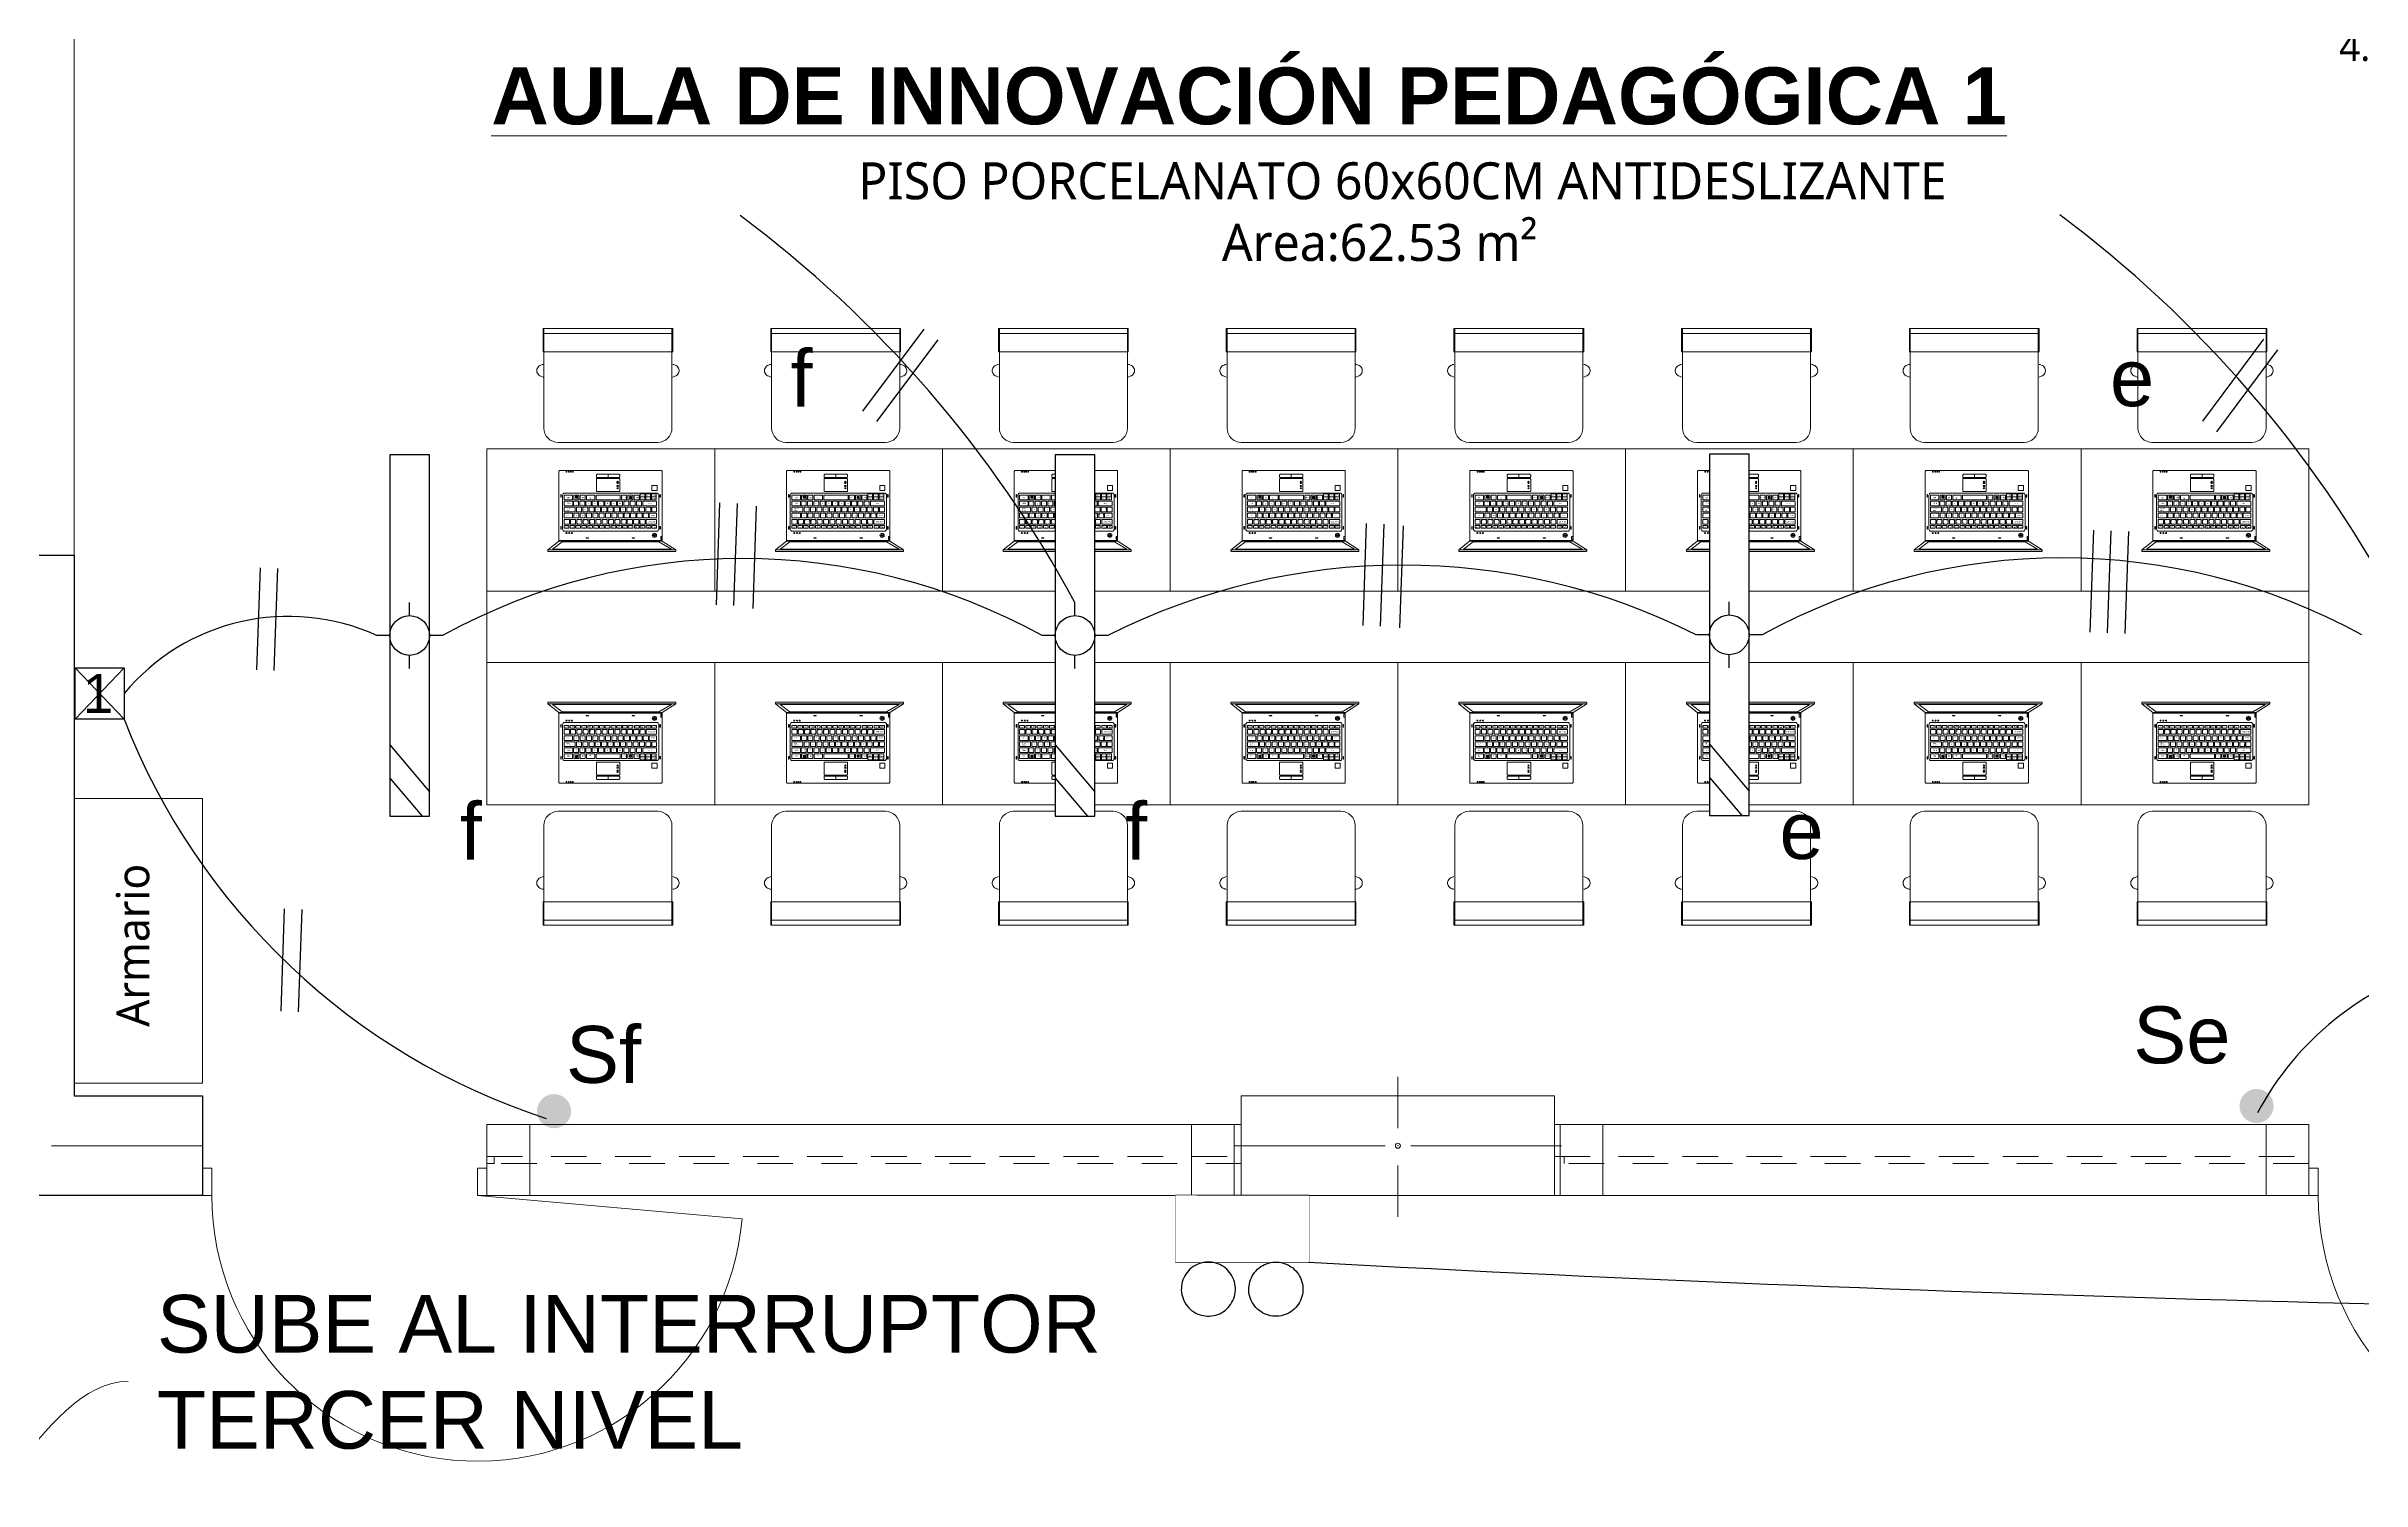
# Model space of a CAD drawing. Header units: metres. Extents: x -17 to 101, y 0 to 79.
# Drawn here: x 6.15 to 14.28, y 44.72 to 49.76 of the extents above; entities that cross this region are included whole.
import ezdxf
from ezdxf import colors
from ezdxf.entities.mleader import LeaderData, LeaderLine
from ezdxf.math import Vec2, Vec3

# ---------------------------------------------------------------- set-up
doc = ezdxf.new("R2010")
doc.units = ezdxf.units.M
doc.set_wipeout_variables(frame=1)
doc.linetypes.add('CONTINUA', pattern=[0])
doc.linetypes.add('DASHED2', pattern=[0.375, 0.25, -0.125])
for name, color, linetype, lineweight in [('ALUMBRADO', 1, 'Continuous', 30), ('Cotas varias El', 253, 'Continuous', 13), ('Emergencia', 20, 'Continuous', 25), ('GRAFO 0 BLANCO', 7, 'Continuous', 0)]:
    doc.layers.add(name, color=color, linetype=linetype, lineweight=lineweight)
doc.layers.add('G-Anno-Nplt', color=140, linetype='Continuous', lineweight=18, plot=False)
doc.styles.add('Generales', font='trebuc.ttf', dxfattribs={"height": 0.1})
doc.styles.add('Santa Rosa 1 50', font='trebuc.ttf')
doc.styles.get("Standard").update_dxf_attribs({"font": 'arial.ttf'})
doc.styles.add('Textos pisos', font='arial.ttf', dxfattribs={"height": 0.1})

# ---------------------------------------------------------------- blocks, each defined once
blk = doc.blocks.new('caja de paso tipo 1')
at = {"layer": 'ALUMBRADO', "color": 3}
blk.add_lwpolyline([(-0.145, 0.152), (0.145, 0.152), (0.145, -0.152), (-0.145, -0.152)], close=True, dxfattribs=at)
for points in [[(-0.145, -0.152), (0.145, 0.152)], [(-0.145, 0.152), (0.145, -0.152)]]:
    blk.add_lwpolyline(points, dxfattribs=at)
at = {"layer": 'ALUMBRADO', "color": 6}
blk.add_text('1', height=0.231, dxfattribs=at).set_placement((-0.099, -0.115))
blk = doc.blocks.new('ADOSADO')
at = {"color": 1, "lineweight": 25}
blk.add_wipeout([(-0.63, 0.015), (0.64, 0.015), (0.64, 0.155), (-0.63, 0.155)], dxfattribs=at).dxf.layer = 'ALUMBRADO'
at = {"layer": 'ALUMBRADO', "lineweight": 25}
for points in [[(0.005, 0.1548), (0.005, 0.2007)], [(-0.4959, 0.155), (-0.63, 0.0409)], [(-0.3794, 0.155), (-0.5438, 0.015)], [(-0.1107, 0.085), (-0.0648, 0.085)], [(0.0748, 0.085), (0.1207, 0.085)], [(0.005, -0.0307), (0.005, 0.0152)]]:
    blk.add_lwpolyline(points, dxfattribs=at)
at = {"layer": 'ALUMBRADO', "color": 1, "lineweight": 25}
blk.add_lwpolyline([(-0.63, 0.015), (0.64, 0.015), (0.64, 0.155), (-0.63, 0.155)], close=True, dxfattribs=at)
at = {"layer": 'ALUMBRADO', "lineweight": 25}
blk.add_circle((0.005, 0.085), 0.0698, dxfattribs=at)
blk = doc.blocks.new('Emergencia')
at = {"color": 1, "lineweight": 5}
blk.add_wipeout([(-0.0768, -0.4392), (-0.07, -0.435), (-0.0636, -0.4304), (-0.0575, -0.4252), (-0.0519, -0.4195), (-0.0467, -0.4135), (-0.0421, -0.407), (-0.0379, -0.4002), (-0.0343, -0.3931), (-0.0313, -0.3858), (-0.0288, -0.3782), (-0.027, -0.3704), (-0.0257, -0.3626), (-0.0251, -0.3546), (-0.0252, -0.3467), (-0.0258, -0.3387), (-0.027, -0.3309), (-0.0289, -0.3231), (-0.0314, -0.3156), (-0.0345, -0.3082), (-0.0381, -0.3011), (-0.0423, -0.2943), (-0.0469, -0.2879), (-0.0521, -0.2819), (-0.0578, -0.2762), (-0.0638, -0.2711), (-0.0703, -0.2664), (-0.0771, -0.2623), (-0.0842, -0.2587), (-0.0915, -0.2556), (-0.0991, -0.2532), (-0.1069, -0.2513), (-0.1147, -0.2501), (-0.1227, -0.2495), (-0.1306, -0.2495), (-0.1386, -0.2501), (-0.1464, -0.2514), (-0.1542, -0.2533), (-0.1617, -0.2557), (-0.1691, -0.2588), (-0.1762, -0.2624), (-0.183, -0.2666), (-0.1894, -0.2713), (-0.1954, -0.2765), (-0.2011, -0.2821), (-0.2062, -0.2882), (-0.2109, -0.2946), (-0.215, -0.3014), (-0.2186, -0.3085), (-0.2217, -0.3159), (-0.2241, -0.3235), (-0.226, -0.3312), (-0.2272, -0.3391), (-0.2278, -0.347), (-0.2278, -0.355), (-0.2272, -0.3629), (-0.2259, -0.3708), (-0.224, -0.3785), (-0.2215, -0.3861), (-0.2185, -0.3934), (-0.2149, -0.4005), (-0.2107, -0.4073), (-0.206, -0.4137), (-0.2008, -0.4198), (-0.1952, -0.4254), (-0.1891, -0.4306), (-0.1827, -0.4352), (-0.1759, -0.4394), (-0.1688, -0.443), (-0.1614, -0.446), (-0.1538, -0.4485), (-0.1461, -0.4503), (-0.1382, -0.4515), (-0.1303, -0.4522), (-0.1223, -0.4521), (-0.1144, -0.4515), (-0.1065, -0.4502), (-0.0988, -0.4484), (-0.0912, -0.4459), (-0.0839, -0.4428)], dxfattribs=at).dxf.layer = 'Emergencia'
at = {"layer": 'Emergencia', "color": 240, "true_color": 0xed1f24}
blk.add_lwpolyline([(-0.25, -0.25), (0.25, -0.25), (0.25, 0), (-0.25, 0)], close=True, dxfattribs=at)
at = {"color": 240, "lineweight": 5, "true_color": 0xed1f24}
blk.add_wipeout([(-0.25, -0.25), (0.25, -0.25), (0.25, 0), (-0.25, 0)], dxfattribs=at).dxf.layer = 'Emergencia'
at = {"layer": 'Emergencia', "color": 1}
blk.add_lwpolyline([(-0.0768, -0.4392), (-0.07, -0.435), (-0.0636, -0.4304), (-0.0575, -0.4252), (-0.0519, -0.4195), (-0.0467, -0.4135), (-0.0421, -0.407), (-0.0379, -0.4002), (-0.0343, -0.3931), (-0.0313, -0.3858), (-0.0288, -0.3782), (-0.027, -0.3704), (-0.0257, -0.3626), (-0.0251, -0.3546), (-0.0252, -0.3467), (-0.0258, -0.3387), (-0.027, -0.3309), (-0.0289, -0.3231), (-0.0314, -0.3156), (-0.0345, -0.3082), (-0.0381, -0.3011), (-0.0423, -0.2943), (-0.0469, -0.2879), (-0.0521, -0.2819), (-0.0578, -0.2762), (-0.0638, -0.2711), (-0.0703, -0.2664), (-0.0771, -0.2623), (-0.0842, -0.2587), (-0.0915, -0.2556), (-0.0991, -0.2532), (-0.1069, -0.2513), (-0.1147, -0.2501), (-0.1227, -0.2495), (-0.1306, -0.2495), (-0.1386, -0.2501), (-0.1464, -0.2514), (-0.1542, -0.2533), (-0.1617, -0.2557), (-0.1691, -0.2588), (-0.1762, -0.2624), (-0.183, -0.2666), (-0.1894, -0.2713), (-0.1954, -0.2765), (-0.2011, -0.2821), (-0.2062, -0.2882), (-0.2109, -0.2946), (-0.215, -0.3014), (-0.2186, -0.3085), (-0.2217, -0.3159), (-0.2241, -0.3235), (-0.226, -0.3312), (-0.2272, -0.3391), (-0.2278, -0.347), (-0.2278, -0.355), (-0.2272, -0.3629), (-0.2259, -0.3708), (-0.224, -0.3785), (-0.2215, -0.3861), (-0.2185, -0.3934), (-0.2149, -0.4005), (-0.2107, -0.4073), (-0.206, -0.4137), (-0.2008, -0.4198), (-0.1952, -0.4254), (-0.1891, -0.4306), (-0.1827, -0.4352), (-0.1759, -0.4394), (-0.1688, -0.443), (-0.1614, -0.446), (-0.1538, -0.4485), (-0.1461, -0.4503), (-0.1382, -0.4515), (-0.1303, -0.4522), (-0.1223, -0.4521), (-0.1144, -0.4515), (-0.1065, -0.4502), (-0.0988, -0.4484), (-0.0912, -0.4459), (-0.0839, -0.4428)], close=True, dxfattribs=at)
at = {"color": 1, "lineweight": 5}
blk.add_wipeout([(0.0768, -0.4392), (0.07, -0.435), (0.0636, -0.4304), (0.0575, -0.4252), (0.0519, -0.4195), (0.0467, -0.4135), (0.0421, -0.407), (0.0379, -0.4002), (0.0343, -0.3931), (0.0313, -0.3858), (0.0288, -0.3782), (0.027, -0.3704), (0.0257, -0.3626), (0.0251, -0.3546), (0.0252, -0.3467), (0.0258, -0.3387), (0.027, -0.3309), (0.0289, -0.3231), (0.0314, -0.3156), (0.0345, -0.3082), (0.0381, -0.3011), (0.0423, -0.2943), (0.0469, -0.2879), (0.0521, -0.2819), (0.0578, -0.2762), (0.0638, -0.2711), (0.0703, -0.2664), (0.0771, -0.2623), (0.0842, -0.2587), (0.0915, -0.2556), (0.0991, -0.2532), (0.1069, -0.2513), (0.1147, -0.2501), (0.1227, -0.2495), (0.1306, -0.2495), (0.1386, -0.2501), (0.1464, -0.2514), (0.1542, -0.2533), (0.1617, -0.2557), (0.1691, -0.2588), (0.1762, -0.2624), (0.183, -0.2666), (0.1894, -0.2713), (0.1954, -0.2765), (0.2011, -0.2821), (0.2062, -0.2882), (0.2109, -0.2946), (0.215, -0.3014), (0.2186, -0.3085), (0.2217, -0.3159), (0.2241, -0.3235), (0.226, -0.3312), (0.2272, -0.3391), (0.2278, -0.347), (0.2278, -0.355), (0.2272, -0.3629), (0.2259, -0.3708), (0.224, -0.3785), (0.2215, -0.3861), (0.2185, -0.3934), (0.2149, -0.4005), (0.2107, -0.4073), (0.206, -0.4137), (0.2008, -0.4198), (0.1952, -0.4254), (0.1891, -0.4306), (0.1827, -0.4352), (0.1759, -0.4394), (0.1688, -0.443), (0.1614, -0.446), (0.1538, -0.4485), (0.1461, -0.4503), (0.1382, -0.4515), (0.1303, -0.4522), (0.1223, -0.4521), (0.1144, -0.4515), (0.1065, -0.4502), (0.0988, -0.4484), (0.0912, -0.4459), (0.0839, -0.4428)], dxfattribs=at).dxf.layer = 'Emergencia'
at = {"layer": 'Emergencia', "color": 1}
blk.add_lwpolyline([(0.0768, -0.4392), (0.07, -0.435), (0.0636, -0.4304), (0.0575, -0.4252), (0.0519, -0.4195), (0.0467, -0.4135), (0.0421, -0.407), (0.0379, -0.4002), (0.0343, -0.3931), (0.0313, -0.3858), (0.0288, -0.3782), (0.027, -0.3704), (0.0257, -0.3626), (0.0251, -0.3546), (0.0252, -0.3467), (0.0258, -0.3387), (0.027, -0.3309), (0.0289, -0.3231), (0.0314, -0.3156), (0.0345, -0.3082), (0.0381, -0.3011), (0.0423, -0.2943), (0.0469, -0.2879), (0.0521, -0.2819), (0.0578, -0.2762), (0.0638, -0.2711), (0.0703, -0.2664), (0.0771, -0.2623), (0.0842, -0.2587), (0.0915, -0.2556), (0.0991, -0.2532), (0.1069, -0.2513), (0.1147, -0.2501), (0.1227, -0.2495), (0.1306, -0.2495), (0.1386, -0.2501), (0.1464, -0.2514), (0.1542, -0.2533), (0.1617, -0.2557), (0.1691, -0.2588), (0.1762, -0.2624), (0.183, -0.2666), (0.1894, -0.2713), (0.1954, -0.2765), (0.2011, -0.2821), (0.2062, -0.2882), (0.2109, -0.2946), (0.215, -0.3014), (0.2186, -0.3085), (0.2217, -0.3159), (0.2241, -0.3235), (0.226, -0.3312), (0.2272, -0.3391), (0.2278, -0.347), (0.2278, -0.355), (0.2272, -0.3629), (0.2259, -0.3708), (0.224, -0.3785), (0.2215, -0.3861), (0.2185, -0.3934), (0.2149, -0.4005), (0.2107, -0.4073), (0.206, -0.4137), (0.2008, -0.4198), (0.1952, -0.4254), (0.1891, -0.4306), (0.1827, -0.4352), (0.1759, -0.4394), (0.1688, -0.443), (0.1614, -0.446), (0.1538, -0.4485), (0.1461, -0.4503), (0.1382, -0.4515), (0.1303, -0.4522), (0.1223, -0.4521), (0.1144, -0.4515), (0.1065, -0.4502), (0.0988, -0.4484), (0.0912, -0.4459), (0.0839, -0.4428)], close=True, dxfattribs=at)
blk = doc.blocks.new('_DOTBLANK')
at = {"color": 0, "linetype": 'ByBlock'}
blk.add_line((-0.5, 0), (-1, 0), dxfattribs=at)
blk.add_circle((0, 0), 0.5, dxfattribs=at)
blk = doc.blocks.new('A$C34F338A5')
at = {"layer": 'GRAFO 0 BLANCO', "color": 8}
for p, q in [((0.7563, 0.6624), (0.7516, 0.6528)), ((0.7573, 0.6643), (0.7563, 0.6624)), ((0.7597, 0.6677), (0.7573, 0.6643)), ((0.7626, 0.6706), (0.7597, 0.6677)), ((0.7659, 0.6728), (0.7626, 0.6706)), ((0.7695, 0.6743), (0.7659, 0.6728)), ((0.7732, 0.6751), (0.7695, 0.6743)), ((0.777, 0.6751), (0.7732, 0.6751)), ((0.7807, 0.6743), (0.777, 0.6751)), ((0.7843, 0.6728), (0.7807, 0.6743)), ((0.7876, 0.6706), (0.7843, 0.6728)), ((0.7905, 0.6677), (0.7876, 0.6706)), ((0.7929, 0.6643), (0.7905, 0.6677)), ((0.7948, 0.6605), (0.7929, 0.6643)), ((0.7961, 0.6563), (0.7948, 0.6605)), ((0.7966, 0.6528), (0.7961, 0.6563)), ((0.8406, 0.6528), (0.905, 0.6528)), ((0.8406, 0.1969), (0.8406, 0.6528)), ((0.905, 0.6528), (0.923, 0.6528)), ((0.905, 0.1969), (0.905, 0.6528)), ((0.923, 0.1969), (0.923, 0.6528)), ((0.7516, 0.1969), (0.7563, 0.1873)), ((0.7563, 0.1873), (0.7573, 0.1854)), ((0.7573, 0.1854), (0.7597, 0.182)), ((0.7597, 0.182), (0.7626, 0.1792)), ((0.7626, 0.1792), (0.7659, 0.177)), ((0.7659, 0.177), (0.7695, 0.1754)), ((0.7695, 0.1754), (0.7732, 0.1747)), ((0.7732, 0.1747), (0.777, 0.1747)), ((0.777, 0.1747), (0.7807, 0.1754)), ((0.7807, 0.1754), (0.7843, 0.177)), ((0.7843, 0.177), (0.7876, 0.1792)), ((0.7876, 0.1792), (0.7905, 0.182)), ((0.7905, 0.182), (0.7929, 0.1854)), ((0.7929, 0.1854), (0.7948, 0.1893)), ((0.7948, 0.1893), (0.7961, 0.1934)), ((0.7961, 0.1934), (0.7966, 0.1969)), ((0.8406, 0.1969), (0.905, 0.1969)), ((0.905, 0.1969), (0.923, 0.1969))]:
    blk.add_line(p, q, dxfattribs=at)
for points in [[(0, 0.8), (0.5, 0.8), (0.5, 0), (0, 0), (0, 0.8)], [(0.3627, 0.4564), (0.3601, 0.459), (0.3627, 0.4615), (0.3627, 0.4564)], [(0.384, 0.4564), (0.3865, 0.459), (0.384, 0.4615), (0.384, 0.4564)]]:
    blk.add_lwpolyline(points, dxfattribs=at)
for points in [[(0.1458, 0.6634), (0.1458, 0.2137), (0.1422, 0.2137, -0.414214), (0.1394, 0.2165), (0.1394, 0.6606, -0.414214), (0.1422, 0.6634)], [(0.176, 0.2531), (0.176, 0.6147, 0.14104), (0.1757, 0.6157), (0.1458, 0.6634), (0.1458, 0.2138), (0.1756, 0.2519, 0.167529)], [(0.4239, 0.2553), (0.4239, 0.6124, 0.414214), (0.421, 0.6153), (0.18, 0.6153, 0.414214), (0.178, 0.6133), (0.178, 0.2544, 0.414214), (0.18, 0.2524), (0.421, 0.2524, 0.414214)], [(0.3448, 0.2727), (0.3448, 0.5965, 0.414214), (0.3377, 0.6036), (0.2181, 0.6036, 0.414214), (0.2109, 0.5965), (0.2109, 0.2727, 0.414214), (0.2181, 0.2656), (0.3377, 0.2656, 0.414214)], [(0.2273, 0.608), (0.2273, 0.6083, 0.414214), (0.2265, 0.6091), (0.2192, 0.6091, 0.414214), (0.2184, 0.6083), (0.2184, 0.608, 0.414214), (0.2192, 0.6073), (0.2265, 0.6073, 0.414214)], [(0.3395, 0.608), (0.3395, 0.6083, 0.414214), (0.3388, 0.6091), (0.3314, 0.6091, 0.414214), (0.3306, 0.6083), (0.3306, 0.608, 0.414214), (0.3314, 0.6073), (0.3388, 0.6073, 0.414214)], [(0.3961, 0.387), (0.3961, 0.4637, 0.414214), (0.3932, 0.4665), (0.3528, 0.4665, 0.414214), (0.3499, 0.4637), (0.3499, 0.387, 0.414214), (0.3528, 0.3842), (0.3932, 0.3842, 0.414214)], [(0.4109, 0.4253), (0.4109, 0.4637, 0.414214), (0.408, 0.4665), (0.4024, 0.4665, 0.414214), (0.3996, 0.4637), (0.3996, 0.4253)], [(0.4109, 0.387), (0.4109, 0.4253), (0.3996, 0.4253), (0.3996, 0.387, 0.414214), (0.4024, 0.3842), (0.408, 0.3842, 0.414214)], [(0.2273, 0.26), (0.2273, 0.2603, 0.414214), (0.2265, 0.2611), (0.2192, 0.2611, 0.414214), (0.2184, 0.2603), (0.2184, 0.26, 0.414214), (0.2192, 0.2593), (0.2265, 0.2593, 0.414214)], [(0.3395, 0.26), (0.3395, 0.2603, 0.414214), (0.3388, 0.2611), (0.3314, 0.2611, 0.414214), (0.3306, 0.2603), (0.3306, 0.26, 0.414214), (0.3314, 0.2593), (0.3388, 0.2593, 0.414214)]]:
    blk.add_lwpolyline(points, format="xyb", close=True, dxfattribs=at)
for points in [[(0.1735, 0.2644), (0.1735, 0.604), (0.1478, 0.6476), (0.1478, 0.2301)], [(0.176, 0.5931), (0.176, 0.5644), (0.178, 0.5644), (0.178, 0.5931)], [(0.176, 0.5931), (0.176, 0.5911), (0.178, 0.5911), (0.178, 0.5931)], [(0.1814, 0.6102), (0.1814, 0.6143), (0.1925, 0.6143), (0.1925, 0.6102)], [(0.1966, 0.5873), (0.1966, 0.5888), (0.1921, 0.5888), (0.1921, 0.5873)], [(0.2211, 0.5796), (0.2211, 0.596), (0.2312, 0.596), (0.2312, 0.5796)], [(0.2211, 0.5596), (0.2211, 0.5761), (0.2312, 0.5761), (0.2312, 0.5596)], [(0.2361, 0.5595), (0.2361, 0.596), (0.2525, 0.596), (0.2525, 0.5595)], [(0.2574, 0.5698), (0.2574, 0.596), (0.2738, 0.596), (0.2738, 0.5698)], [(0.2787, 0.5789), (0.2787, 0.596), (0.2951, 0.596), (0.2951, 0.5789)], [(0.2787, 0.5579), (0.2787, 0.5758), (0.2951, 0.5758), (0.2951, 0.5579)], [(0.3, 0.5473), (0.3, 0.5959), (0.3163, 0.5959), (0.3163, 0.5473)], [(0.3316, 0.5945), (0.3316, 0.5781), (0.3213, 0.5781), (0.3213, 0.5945)], [(0.3316, 0.5747), (0.3316, 0.5583), (0.3213, 0.5583), (0.3213, 0.5747)], [(0.3316, 0.5781), (0.3316, 0.5945), (0.3419, 0.5945), (0.3419, 0.5781)], [(0.3316, 0.5583), (0.3316, 0.5747), (0.3419, 0.5747), (0.3419, 0.5583)], [(0.3537, 0.5976), (0.3537, 0.5795), (0.3717, 0.5795), (0.3717, 0.5976)], [(0.176, 0.5644), (0.176, 0.5664), (0.178, 0.5664), (0.178, 0.5644)], [(0.1882, 0.5102), (0.1882, 0.5187), (0.1864, 0.5187), (0.1864, 0.5102)], [(0.2211, 0.5377), (0.2211, 0.5542), (0.2312, 0.5542), (0.2312, 0.5377)], [(0.2211, 0.5178), (0.2211, 0.5342), (0.2312, 0.5342), (0.2312, 0.5178)], [(0.2211, 0.4962), (0.2211, 0.5126), (0.2312, 0.5126), (0.2312, 0.4962)], [(0.2211, 0.4762), (0.2211, 0.4926), (0.2312, 0.4926), (0.2312, 0.4762)], [(0.2361, 0.5373), (0.2361, 0.5553), (0.2525, 0.5553), (0.2525, 0.5373)], [(0.2361, 0.5151), (0.2361, 0.5331), (0.2525, 0.5331), (0.2525, 0.5151)], [(0.2361, 0.493), (0.2361, 0.5109), (0.2525, 0.5109), (0.2525, 0.493)], [(0.2361, 0.4708), (0.2361, 0.4888), (0.2525, 0.4888), (0.2525, 0.4708)], [(0.2574, 0.5489), (0.2574, 0.5669), (0.2738, 0.5669), (0.2738, 0.5489)], [(0.2574, 0.5268), (0.2574, 0.5447), (0.2738, 0.5447), (0.2738, 0.5268)], [(0.2574, 0.5046), (0.2574, 0.5226), (0.2738, 0.5226), (0.2738, 0.5046)], [(0.2574, 0.4824), (0.2574, 0.5004), (0.2738, 0.5004), (0.2738, 0.4824)], [(0.2787, 0.5357), (0.2787, 0.5536), (0.2951, 0.5536), (0.2951, 0.5357)], [(0.2787, 0.5135), (0.2787, 0.5315), (0.2951, 0.5315), (0.2951, 0.5135)], [(0.2787, 0.4914), (0.2787, 0.5093), (0.2951, 0.5093), (0.2951, 0.4914)], [(0.3, 0.5251), (0.3, 0.5431), (0.3163, 0.5431), (0.3163, 0.5251)], [(0.3, 0.503), (0.3, 0.5209), (0.3163, 0.5209), (0.3163, 0.503)], [(0.3, 0.4808), (0.3, 0.4988), (0.3163, 0.4988), (0.3163, 0.4808)], [(0.3316, 0.5548), (0.3316, 0.5384), (0.3213, 0.5384), (0.3213, 0.5548)], [(0.3213, 0.517), (0.3213, 0.5349), (0.3377, 0.5349), (0.3377, 0.517)], [(0.3213, 0.4948), (0.3213, 0.5128), (0.3377, 0.5128), (0.3377, 0.4948)], [(0.3213, 0.4727), (0.3213, 0.4906), (0.3377, 0.4906), (0.3377, 0.4727)], [(0.3325, 0.5005), (0.3333, 0.5079), (0.3251, 0.5079), (0.3261, 0.5005)], [(0.3325, 0.5005), (0.3329, 0.5041), (0.3256, 0.5042), (0.3261, 0.5005)], [(0.3325, 0.5005), (0.3333, 0.5079), (0.3293, 0.5079), (0.3293, 0.5005)], [(0.3316, 0.5384), (0.3316, 0.5548), (0.3419, 0.5548), (0.3419, 0.5384)], [(0.2211, 0.4559), (0.2211, 0.4724), (0.2312, 0.4724), (0.2312, 0.4559)], [(0.2211, 0.436), (0.2211, 0.4524), (0.2312, 0.4524), (0.2312, 0.436)], [(0.2211, 0.4153), (0.2211, 0.4317), (0.2312, 0.4317), (0.2312, 0.4153)], [(0.2211, 0.3953), (0.2211, 0.4117), (0.2312, 0.4117), (0.2312, 0.3953)], [(0.2361, 0.4487), (0.2361, 0.4666), (0.2525, 0.4666), (0.2525, 0.4487)], [(0.2361, 0.4265), (0.2361, 0.4444), (0.2525, 0.4444), (0.2525, 0.4265)], [(0.2361, 0.4043), (0.2361, 0.4223), (0.2525, 0.4223), (0.2525, 0.4043)], [(0.2574, 0.4603), (0.2574, 0.4782), (0.2738, 0.4782), (0.2738, 0.4603)], [(0.2574, 0.4381), (0.2574, 0.4561), (0.2738, 0.4561), (0.2738, 0.4381)], [(0.2574, 0.4159), (0.2574, 0.4339), (0.2738, 0.4339), (0.2738, 0.4159)], [(0.2574, 0.3938), (0.2574, 0.4117), (0.2738, 0.4117), (0.2738, 0.3938)], [(0.2787, 0.4692), (0.2787, 0.4871), (0.2951, 0.4871), (0.2951, 0.4692)], [(0.2787, 0.447), (0.2787, 0.465), (0.2951, 0.465), (0.2951, 0.447)], [(0.2787, 0.4249), (0.2787, 0.4428), (0.2951, 0.4428), (0.2951, 0.4249)], [(0.2787, 0.4027), (0.2787, 0.4206), (0.2951, 0.4206), (0.2951, 0.4027)], [(0.3, 0.4586), (0.3, 0.4766), (0.3163, 0.4766), (0.3163, 0.4586)], [(0.3, 0.4365), (0.3, 0.4544), (0.3163, 0.4544), (0.3163, 0.4365)], [(0.3, 0.4143), (0.3, 0.4323), (0.3163, 0.4323), (0.3163, 0.4143)], [(0.3, 0.3921), (0.3, 0.4101), (0.3163, 0.4101), (0.3163, 0.3921)], [(0.3213, 0.3832), (0.3213, 0.4684), (0.3377, 0.4684), (0.3377, 0.3832)], [(0.3664, 0.4564), (0.3664, 0.4615), (0.3671, 0.4615), (0.3671, 0.4564)], [(0.3705, 0.4564), (0.3705, 0.4615), (0.3712, 0.4615), (0.3712, 0.4564)], [(0.3781, 0.4564), (0.3781, 0.4615), (0.3788, 0.4615), (0.3788, 0.4564)], [(0.381, 0.4564), (0.381, 0.4615), (0.3817, 0.4615), (0.3817, 0.4564)], [(0.1882, 0.3483), (0.1882, 0.3567), (0.1864, 0.3567), (0.1864, 0.3483)], [(0.2211, 0.3756), (0.2211, 0.392), (0.2312, 0.392), (0.2312, 0.3756)], [(0.2211, 0.3545), (0.2211, 0.3709), (0.2312, 0.3709), (0.2312, 0.3545)], [(0.2211, 0.3333), (0.2211, 0.3498), (0.2312, 0.3498), (0.2312, 0.3333)], [(0.2211, 0.3122), (0.2211, 0.3286), (0.2312, 0.3286), (0.2312, 0.3122)], [(0.2361, 0.3822), (0.2361, 0.4001), (0.2525, 0.4001), (0.2525, 0.3822)], [(0.2361, 0.36), (0.2361, 0.3779), (0.2525, 0.3779), (0.2525, 0.36)], [(0.2361, 0.3378), (0.2361, 0.3558), (0.2525, 0.3558), (0.2525, 0.3378)], [(0.2361, 0.3157), (0.2361, 0.3336), (0.2525, 0.3336), (0.2525, 0.3157)], [(0.2574, 0.3716), (0.2574, 0.3896), (0.2738, 0.3896), (0.2738, 0.3716)], [(0.2574, 0.3494), (0.2574, 0.3674), (0.2738, 0.3674), (0.2738, 0.3494)], [(0.2574, 0.3273), (0.2574, 0.3452), (0.2738, 0.3452), (0.2738, 0.3273)], [(0.2787, 0.3805), (0.2787, 0.3985), (0.2951, 0.3985), (0.2951, 0.3805)], [(0.2787, 0.3584), (0.2787, 0.3763), (0.2951, 0.3763), (0.2951, 0.3584)], [(0.2787, 0.3362), (0.2787, 0.3542), (0.2951, 0.3542), (0.2951, 0.3362)], [(0.2787, 0.314), (0.2787, 0.332), (0.2951, 0.332), (0.2951, 0.314)], [(0.3, 0.37), (0.3, 0.3879), (0.3163, 0.3879), (0.3163, 0.37)], [(0.3, 0.3478), (0.3, 0.3658), (0.3163, 0.3658), (0.3163, 0.3478)], [(0.3, 0.3257), (0.3, 0.3436), (0.3163, 0.3436), (0.3163, 0.3257)], [(0.3212, 0.3494), (0.3212, 0.3789), (0.3376, 0.3789), (0.3376, 0.3494)], [(0.3212, 0.3273), (0.3212, 0.3452), (0.3376, 0.3452), (0.3376, 0.3273)], [(0.176, 0.2746), (0.176, 0.3033), (0.178, 0.3033), (0.178, 0.2746)], [(0.176, 0.3033), (0.176, 0.3013), (0.178, 0.3013), (0.178, 0.3033)], [(0.176, 0.2746), (0.176, 0.2766), (0.178, 0.2766), (0.178, 0.2746)], [(0.2211, 0.2925), (0.2211, 0.3089), (0.2312, 0.3089), (0.2312, 0.2925)], [(0.2211, 0.2713), (0.2211, 0.2878), (0.2312, 0.2878), (0.2312, 0.2713)], [(0.2361, 0.2935), (0.2361, 0.3114), (0.2525, 0.3114), (0.2525, 0.2935)], [(0.2361, 0.2713), (0.2361, 0.2893), (0.2525, 0.2893), (0.2525, 0.2713)], [(0.2574, 0.3051), (0.2574, 0.3231), (0.2738, 0.3231), (0.2738, 0.3051)], [(0.2574, 0.2712), (0.2574, 0.3009), (0.2738, 0.3009), (0.2738, 0.2712)], [(0.2787, 0.2712), (0.2787, 0.3098), (0.2951, 0.3098), (0.2951, 0.2712)], [(0.3, 0.3035), (0.3, 0.3214), (0.3163, 0.3214), (0.3163, 0.3035)], [(0.3, 0.2712), (0.3, 0.3011), (0.3163, 0.3011), (0.3163, 0.2712)], [(0.3212, 0.3051), (0.3212, 0.3231), (0.3376, 0.3231), (0.3376, 0.3051)], [(0.3212, 0.2712), (0.3212, 0.3009), (0.3376, 0.3009), (0.3376, 0.2712)], [(0.3336, 0.311), (0.3344, 0.3184), (0.3262, 0.3184), (0.3272, 0.311)], [(0.3336, 0.311), (0.334, 0.3147), (0.3267, 0.3147), (0.3272, 0.311)], [(0.3336, 0.311), (0.3344, 0.3184), (0.3304, 0.3184), (0.3304, 0.311)], [(0.4239, 0.3), (0.4239, 0.3027), (0.4185, 0.3027), (0.4185, 0.3)], [(0.4239, 0.293), (0.4239, 0.2957), (0.4185, 0.2957), (0.4185, 0.293)], [(0.4239, 0.2861), (0.4239, 0.2889), (0.4185, 0.2889), (0.4185, 0.2861)], [(0.4239, 0.278), (0.4239, 0.2807), (0.4185, 0.2807), (0.4185, 0.278)]]:
    blk.add_lwpolyline(points, close=True, dxfattribs=at)
blk.add_lwpolyline([(0.923, 0.1999), (0.573, 0.1999, -0.414214), (0.523, 0.2499), (0.523, 0.5999, -0.414214), (0.573, 0.6499), (0.923, 0.6499), (0.923, 0.1999)], format="xyb", dxfattribs=at)
for centre, radius in [((0.1965, 0.5881), 0.00745), ((0.2045, 0.2985), 0.00177), ((0.2045, 0.2892), 0.00177), ((0.2045, 0.2793), 0.00177)]:
    blk.add_circle(centre, radius, dxfattribs=at)
blk.add_arc((0.1971, 0.5881), 0.00424, 222.75169, 140.82589, dxfattribs=at)
for s, height, p in [('Bloq', 0.00246, (0.2255, 0.5646)), ('Pausa', 0.00246, (0.2258, 0.5837)), ('Despl', 0.00246, (0.2286, 0.5637)), ('Inter', 0.00246, (0.2287, 0.5843)), ('Retroceso', 0.00417, (0.2455, 0.5659)), ('Enter', 0.00417, (0.2673, 0.577)), ('}', 0.00417, (0.2918, 0.572)), ('Shift', 0.00417, (0.3105, 0.5661)), ('Re Pág', 0.00246, (0.327, 0.581)), ('Inicio ', 0.00246, (0.327, 0.5619)), ('Av Pág', 0.00246, (0.3379, 0.582)), ('Impr', 0.00246, (0.226, 0.5422)), ('F12', 0.00411, (0.2281, 0.5211)), ('F10', 0.00411, (0.2281, 0.4798)), ('F11', 0.00411, (0.2282, 0.5006)), ('Pant', 0.00246, (0.2291, 0.5424)), ('?', 0.00417, (0.2413, 0.5176)), ('=', 0.00417, (0.2401, 0.4945)), ('¿', 0.00417, (0.2423, 0.5385)), ('0', 0.00417, (0.2504, 0.4939)), ('¡', 0.00417, (0.2503, 0.5386)), ("'", 0.00417, (0.2521, 0.5178)), ('^ ', 0.00417, (0.263, 0.5281)), ('*', 0.00417, (0.263, 0.5497)), ('P', 0.00417, (0.2669, 0.5119)), ('O', 0.00417, (0.2671, 0.4895)), (']', 0.00417, (0.2704, 0.5637)), ('[ ', 0.00417, (0.2706, 0.5405)), ('`', 0.00417, (0.2725, 0.5289)), ('+', 0.00417, (0.2718, 0.55)), ('¨', 0.00417, (0.2847, 0.5387)), ('Ñ', 0.00417, (0.2892, 0.5202)), ('L', 0.00417, (0.2892, 0.4984)), ('{', 0.00417, (0.2923, 0.5479)), ('´', 0.00417, (0.2924, 0.539)), (':', 0.00417, (0.3044, 0.5056)), ('_', 0.00417, (0.3028, 0.5297)), ('-', 0.00417, (0.3136, 0.5299)), ('.', 0.00417, (0.3139, 0.5059)), ('Insert', 0.00246, (0.3269, 0.5424)), ('Ctrl', 0.00417, (0.3312, 0.5213)), ('Alt Gr', 0.00417, (0.3317, 0.4744)), ('Supr', 0.00246, (0.3375, 0.5429)), ('Fin', 0.00246, (0.3386, 0.5635)), ('F8', 0.00411, (0.2281, 0.4411)), ('F9', 0.00411, (0.2282, 0.461)), ('F6', 0.00411, (0.2282, 0.4008)), ('F7', 0.00411, (0.2283, 0.4206)), ('/', 0.00417, (0.2411, 0.4293)), ('&', 0.00417, (0.2415, 0.406)), (')', 0.00417, (0.242, 0.4737)), ('(', 0.00417, (0.242, 0.4507)), ('9', 0.00417, (0.2508, 0.4725)), ('8', 0.00417, (0.2511, 0.45)), ('6', 0.00417, (0.2514, 0.4054)), ('7', 0.00417, (0.2514, 0.4276)), ('I', 0.00417, (0.267, 0.4688)), ('U', 0.00417, (0.2671, 0.445)), ('Y', 0.00417, (0.2672, 0.4234)), ('H', 0.00417, (0.2891, 0.4319)), ('J', 0.00417, (0.2892, 0.4553)), ('G', 0.00417, (0.2894, 0.4097)), ('K', 0.00417, (0.2894, 0.476)), (';', 0.00417, (0.305, 0.4829)), ('N', 0.00417, (0.3104, 0.4436)), ('B', 0.00417, (0.3107, 0.4216)), ('M', 0.00417, (0.3109, 0.4649)), (',', 0.00417, (0.3142, 0.4823)), ('F3', 0.00411, (0.2279, 0.3388)), ('F4', 0.00411, (0.228, 0.3593)), ('F5', 0.00411, (0.2282, 0.3809)), ('.', 0.00417, (0.2383, 0.3394)), ('$', 0.00417, (0.2423, 0.362)), ('%%%', 0.00417, (0.2423, 0.3838)), ('@', 0.00417, (0.2498, 0.3279)), ('#', 0.00417, (0.25, 0.3512)), ('3', 0.00417, (0.2502, 0.3386)), ('5', 0.00417, (0.2507, 0.3837)), ('4', 0.00417, (0.2512, 0.3615)), ('~ ', 0.00417, (0.2525, 0.3735)), ('T', 0.00417, (0.2672, 0.4012)), ('E', 0.00417, (0.2671, 0.3565)), ('R', 0.00417, (0.2673, 0.3782)), ('W', 0.00417, (0.2674, 0.3337)), ('S', 0.00417, (0.2893, 0.3432)), ('F', 0.00417, (0.2893, 0.3886)), ('D', 0.00417, (0.2894, 0.3656)), ('Z', 0.00417, (0.3101, 0.3335)), ('X', 0.00417, (0.3104, 0.3543)), ('V', 0.00417, (0.3107, 0.399)), ('C', 0.00417, (0.3107, 0.3768)), ('Alt', 0.00417, (0.329, 0.358)), ('Fn', 0.00417, (0.3311, 0.3337)), ('Esc', 0.00411, (0.2275, 0.2743)), ('F1', 0.00411, (0.228, 0.2976)), ('F2', 0.00411, (0.2282, 0.318)), ('!', 0.00417, (0.2416, 0.2946)), ('"', 0.00417, (0.2421, 0.3164)), ('¬', 0.00417, (0.2411, 0.3067)), ('\\', 0.00417, (0.2495, 0.2849)), ('|', 0.00411, (0.2496, 0.3072)), ('2', 0.00417, (0.251, 0.3164)), ('1', 0.00417, (0.251, 0.2944)), ('°', 0.00411, (0.2523, 0.2723)), ('Tab', 0.00417, (0.2672, 0.2786)), ('Q', 0.00417, (0.2671, 0.3107)), ('Bloq', 0.00417, (0.2859, 0.2795)), ('A', 0.00417, (0.2894, 0.3212)), ('Mayús', 0.00417, (0.2918, 0.2795)), ('<', 0.00417, (0.3077, 0.3134)), ('Shift', 0.00417, (0.3108, 0.2816)), ('>', 0.00417, (0.3135, 0.314)), ('Ctrl', 0.00417, (0.3308, 0.2812))]:
    blk.add_text(s, height=height, rotation=90, dxfattribs=at).set_placement(p)

msp = doc.modelspace()

# ---------------------------------------------------------------- hatches: boundary and pattern name
at = {"layer": 'ALUMBRADO', "lineweight": 25}
h = msp.add_hatch(color=102, dxfattribs=at)
h.dxf.hatch_style = 1
h.paths.add_polyline_path([(7.8704, 46.0145, -1), (7.9904, 46.0145, -1)])
h = msp.add_hatch(color=102, dxfattribs=at)
h.dxf.hatch_style = 1
h.paths.add_polyline_path([(13.8516, 46.0326, -1), (13.9716, 46.0326, -1)])

# ---------------------------------------------------------------- linework, layer by layer
at = {"layer": 'ALUMBRADO', "color": 114, "lineweight": 25}
for points in [[(9.0156, 48.4742), (9.2302, 48.7619)], [(9.0647, 48.4374), (9.2794, 48.725)], [(13.7226, 48.4386), (13.9372, 48.7263)], [(13.7717, 48.4017), (13.9864, 48.6894)], [(8.5009, 47.7936), (8.5133, 48.1523)], [(8.5623, 47.7913), (8.5747, 48.15)], [(8.6295, 47.7811), (8.6419, 48.1398)], [(10.7726, 47.7205), (10.785, 48.0792)], [(10.834, 47.7182), (10.8463, 48.0769)], [(10.902, 47.7127), (10.9144, 48.0714)], [(13.3269, 47.6975), (13.3393, 48.0562)], [(13.3883, 47.6952), (13.4007, 48.0539)], [(13.4503, 47.6927), (13.4627, 48.0514)], [(6.8864, 47.5647), (6.8988, 47.9234)], [(6.9478, 47.5624), (6.9602, 47.9211)], [(6.9713, 46.3663), (6.9837, 46.725)], [(7.0327, 46.364), (7.0451, 46.7227)]]:
    msp.add_lwpolyline(points, dxfattribs=at)
at = {"layer": 'ALUMBRADO', "lineweight": 25}
for centre, radius, start, end in [((10.7321, 45.8217), 4.166, 28.40731, 53.32728), ((14.854, 45.5051), 1.0661, 59.77622, 151.79573)]:
    msp.add_arc(centre, radius, start, end, dxfattribs=at)
at = {"layer": 'Cotas varias El', "linetype": 'Continuous'}
for p, q in [((10.8949, 46.1347), (10.8949, 45.9547)), ((7.6949, 45.9681), (10.3449, 45.9681)), ((7.6949, 45.7181), (7.6949, 45.9681)), ((7.6949, 45.9681), (7.6949, 45.7181)), ((11.4449, 45.9681), (14.0949, 45.9681)), ((14.0949, 45.7181), (14.0949, 45.9682)), ((14.0949, 45.9681), (14.0949, 45.7181)), ((6.6949, 45.8931), (6.1649, 45.8931)), ((10.3199, 45.8931), (10.8499, 45.8931)), ((11.4699, 45.8931), (10.9399, 45.8931)), ((10.8949, 45.8231), (10.8949, 45.6431)), ((7.6615, 45.7181), (8.5913, 45.6368)), ((10.348, 45.7181), (7.6949, 45.7181)), ((14.0949, 45.7181), (11.4449, 45.7181))]:
    msp.add_line(p, q, dxfattribs=at)
at = {"layer": 'Cotas varias El'}
msp.add_line((6.6949, 45.7181), (6.6949, 45.9681), dxfattribs=at)
at = {"layer": 'Cotas varias El', "linetype": 'ByBlock'}
for p, q in [((6.6949, 45.7181), (6.6949, 45.814)), ((6.6949, 45.814), (6.7282, 45.814)), ((6.6949, 45.7181), (6.6949, 45.814)), ((6.6949, 45.7181), (6.6949, 45.814)), ((6.7282, 45.814), (6.7282, 45.7181)), ((7.6615, 45.7181), (7.6615, 45.814)), ((7.6615, 45.814), (7.6949, 45.814)), ((7.6949, 45.814), (7.6949, 45.7181)), ((7.6949, 45.7181), (7.6949, 45.814)), ((14.0949, 45.7181), (14.0949, 45.814)), ((14.0949, 45.814), (14.1282, 45.814)), ((14.0949, 45.7181), (14.0949, 45.814)), ((14.0949, 45.7181), (14.0949, 45.814)), ((14.1282, 45.814), (14.1282, 45.7181)), ((6.7282, 45.7181), (6.6949, 45.7181)), ((7.6949, 45.7181), (7.6615, 45.7181)), ((14.1282, 45.7181), (14.0949, 45.7181))]:
    msp.add_line(p, q, dxfattribs=at)
at = {"layer": 'Cotas varias El', "linetype": 'DASHED2', "ltscale": 0.5}
for p, q in [((7.6949, 45.8556), (10.3449, 45.8556)), ((10.3449, 45.8306), (7.6949, 45.8306)), ((7.7199, 45.8306), (7.6949, 45.8306)), ((11.4449, 45.8556), (14.0949, 45.8556)), ((14.0949, 45.8306), (11.4449, 45.8306))]:
    msp.add_line(p, q, dxfattribs=at)
at = {"layer": 'Cotas varias El', "linetype": 'DASHED2'}
for p, q in [((7.6949, 45.8556), (7.7199, 45.8556)), ((7.7199, 45.8556), (7.7199, 45.8306)), ((11.4785, 45.8556), (11.4785, 45.8306))]:
    msp.add_line(p, q, dxfattribs=at)
at = {"layer": 'Cotas varias El', "ltscale": 0.05}
msp.add_lwpolyline([(5.9949, 51.2681), (5.9949, 47.9681), (6.2449, 47.9681), (6.2449, 51.2681)], close=True, dxfattribs=at)
at = {"layer": 'Cotas varias El', "linetype": 'Continuous'}
for points in [[(5.9949, 45.7181), (5.9949, 47.9681), (6.2449, 47.9681), (6.2449, 46.0681), (6.6949, 46.0681), (6.6949, 45.7181)], [(10.3449, 45.7181), (11.4449, 45.7181), (11.4449, 46.0681), (10.3449, 46.0681)]]:
    msp.add_lwpolyline(points, close=True, dxfattribs=at)
at = {"layer": 'Cotas varias El'}
for points in [[(6.2449, 47.9681), (6.2449, 46.0681), (6.6949, 46.0681), (6.6949, 45.7181)], [(7.6949, 47.8411), (7.6949, 47.5911)], [(14.0949, 47.8411), (14.0949, 47.5815)], [(6.6949, 47.1125), (6.2449, 47.1125), (6.2449, 46.1125), (6.6949, 46.1125), (6.6949, 47.1125)], [(6.6949, 47.1125), (6.2449, 47.1125), (6.2449, 46.1125), (6.6949, 46.1125), (6.6949, 47.1125)], [(10.3449, 45.9681), (10.3449, 46.0681), (11.4449, 46.0681), (11.4449, 45.9681)]]:
    msp.add_lwpolyline(points, dxfattribs=at)
for points in [[(7.6949, 45.7181), (7.8449, 45.7181), (7.8449, 45.9681), (7.6949, 45.9681)], [(10.1699, 45.7181), (10.3199, 45.7181), (10.3199, 45.9681), (10.1699, 45.9681)], [(11.4648, 45.7181), (11.6148, 45.7181), (11.6148, 45.9681), (11.4648, 45.9681)], [(13.9449, 45.7182), (14.0949, 45.7182), (14.0949, 45.9682), (13.9449, 45.9682)]]:
    msp.add_lwpolyline(points, close=True, dxfattribs=at)
at = {"layer": 'Cotas varias El', "linetype": 'Continuous'}
msp.add_circle((10.8949, 45.8931), 0.00871, dxfattribs=at)
at = {"layer": 'Cotas varias El', "linetype": 'ByBlock'}
for centre in [(7.6615, 45.7181), (15.0616, 45.7181)]:
    msp.add_arc(centre, 0.9333, 180, 355, dxfattribs=at)
at = {"layer": 'Cotas varias El', "linetype": 'Continuous'}
msp.add_point((10.8949, 45.8931), dxfattribs=at)
at = {"layer": 'G-Anno-Nplt', "color": 251, "linetype": 'Continuous', "lineweight": 25, "true_color": 0x636466}
msp.add_lwpolyline([(5.9949, 45.7181), (5.9949, 47.9681), (6.2449, 47.9681), (6.2449, 46.0681), (6.6949, 46.0681), (6.6949, 45.7181)], close=True, dxfattribs=at)
msp.add_lwpolyline([(5.9949, 45.7181), (5.9949, 47.9681), (6.2449, 47.9681), (6.2449, 46.0681), (6.6949, 46.0681), (6.6949, 45.7181)], close=True, dxfattribs=at)

# ---------------------------------------------------------------- block references
at = {"layer": 'ALUMBRADO', "lineweight": 25, "rotation": 90}
msp.add_blockref('ADOSADO', (7.5081, 47.6807), dxfattribs=at)
at = {"layer": 'ALUMBRADO', "lineweight": 25, "xscale": 0.59436, "yscale": 0.59436, "zscale": 0.59436}
msp.add_blockref('caja de paso tipo 1', (6.334, 47.4816), dxfattribs=at)
at = {"layer": 'Cotas varias El', "xscale": -1, "rotation": 270}
for p in [(7.6949, 47.8411), (8.4949, 47.8411), (9.2949, 47.8411), (10.0949, 47.8411), (10.8949, 47.8411), (11.6949, 47.8411), (12.4949, 47.8411), (13.2949, 47.8411)]:
    msp.add_blockref('A$C34F338A5', p, dxfattribs=at)
at = {"layer": 'Cotas varias El', "rotation": 270}
for p in [(7.6949, 47.5911), (8.4949, 47.5911), (9.2949, 47.5911), (10.0949, 47.5911), (10.8949, 47.5911), (11.6949, 47.5911), (12.4949, 47.5911), (13.2949, 47.5911)]:
    msp.add_blockref('A$C34F338A5', p, dxfattribs=at)

# ---------------------------------------------------------------- texts
at = {"layer": 'ALUMBRADO', "color": 102, "lineweight": 25}
for s, p in [('f', (8.7608, 48.4891, 6632.0928)), ('e', (13.3967, 48.4913, 6632.0928)), ('f', (7.5995, 46.8982, 6632.0928)), ('f', (9.937, 46.8982, 6632.0928)), ('e', (12.2355, 46.9004, 6632.0928))]:
    msp.add_text(s, height=0.2, rotation=0.02151, dxfattribs=at).set_placement(p)
for s, p in [('Se', (13.4783, 46.1825)), ('Sf', (7.9724, 46.1139))]:
    msp.add_text(s, height=0.2, dxfattribs=at).set_placement(p)
at = {"layer": 'Cotas varias El', "insert": (7.4359, 49.6816), "char_height": 0.209, "attachment_point": 1, "style": 'Santa Rosa 1 50'}
msp.add_mtext_dynamic_manual_height_columns('\\pi0.27418;{\\fSwis721 Ex BT|b1|i0|c0|p34;\\H0.95694x;\\LAULA DE INNOVACIÓN PEDAGÓGICA 1\\P\\pi1.56338;\\fTrebuchet MS|b0|i0|c0|p34;\\H0.65x;\\lPISO PORCELANATO 60x60CM ANTIDESLIZANTE\\P\\pi2.8408;Area:62.53 m²}', width=6.822621, gutter_width=1, heights=[0], dxfattribs=at)
at = {"layer": 'Cotas varias El', "insert": (6.3935, 46.3108), "char_height": 0.115, "attachment_point": 1, "rotation": 90, "style": 'Generales'}
msp.add_mtext_dynamic_manual_height_columns('Armario', width=0.645812, gutter_width=1, heights=[0], dxfattribs=at)
msp.add_mtext_dynamic_manual_height_columns('Armario', width=0.645812, gutter_width=1, heights=[0], dxfattribs=at)

# ---------------------------------------------------------------- leaders
at = {"layer": 'Cotas varias El'}
ml = msp.add_multileader_mtext('Standard', dxfattribs=at)
ml.set_content('{\\H0.86957x;Pizarra acrílica\\P4.20m x 1.20m} ', color=256, style='Generales')
ml.set_leader_properties()
ml.build(insert=Vec2(0, 0))
ml.multileader.update_dxf_attribs({"text_right_attachment_type": 6, "dogleg_length": 0.1826, "arrow_head_size": 0.1})
ctx = ml.context
ctx.base_point, ctx.char_height, ctx.arrow_head_size, ctx.landing_gap_size, ctx.plane_origin = Vec3(14.1115, 49.913), 0.115, 0.1, 0.09, Vec3(15.3808, 50.5942)
ctx.right_attachment = 6
notes = []
notes.append((ctx, [(1, (1, 1, 0), (15.3884, 49.8361), (-1, 0), 0.1826, [(0, [(15.5416, 49.6477)], 0, [])])]))
ctx.mtext.insert, ctx.mtext.flow_direction = Vec3(14.2015, 49.9711), 5
for ctx, leaders in notes:
    for number, flags, end, landing, length, lines in leaders:
        leader = LeaderData()
        leader.index, (leader.has_last_leader_line, leader.has_dogleg_vector, leader.attachment_direction) = number, flags
        leader.last_leader_point, leader.dogleg_vector, leader.dogleg_length = Vec3(end), Vec3(landing), length
        for number, points, colour, breaks in lines:
            line = LeaderLine()
            line.index, line.vertices, line.color, line.breaks = number, Vec3.list(points), colors.encode_raw_color(colour), breaks
            leader.lines.append(line)
        ctx.leaders.append(leader)

# ---------------------------------------------------------------- next in the draw order: linework, layer by layer
at = {"layer": 'ALUMBRADO', "lineweight": 25}
for centre, radius, start, end in [((6.9973, 47.0027), 0.7501, 65.57475, 140.3199), ((8.6452, 48.259), 2.3884, 201.30113, 251.89276)]:
    msp.add_arc(centre, radius, start, end, dxfattribs=at)

# ---------------------------------------------------------------- next in the draw order: block references
at = {"layer": 'ALUMBRADO', "lineweight": 25, "rotation": 90}
for p in [(9.8456, 47.6807), (12.1441, 47.6829)]:
    msp.add_blockref('ADOSADO', p, dxfattribs=at)
at = {"layer": 'Emergencia', "lineweight": 25, "xscale": 0.9375, "yscale": 0.9375, "zscale": 0.9375, "rotation": 359.951892214818}
msp.add_blockref('Emergencia', (10.348, 45.7181), dxfattribs=at)

# ---------------------------------------------------------------- next in the draw order: linework, layer by layer
at = {"layer": 'ALUMBRADO', "lineweight": 25}
for centre, radius, start, end in [((6.0962, 45.8194), 4.166, 28.40731, 53.32728), ((8.5919, 45.7708), 2.1853, 61.19222, 118.80778), ((10.9121, 45.6405), 2.2925, 63.26642, 116.85878), ((13.2278, 45.7731), 2.1853, 61.19222, 118.80778)]:
    msp.add_arc(centre, radius, start, end, dxfattribs=at)
at = {"layer": 'ALUMBRADO', "linetype": 'CONTINUA', "lineweight": 25}
msp.add_arc((17.4581, 173.7135), 128.4142, 266.930652, 273.072198, dxfattribs=at)

# ---------------------------------------------------------------- next in the draw order: leaders
at = {"layer": 'ALUMBRADO', "lineweight": 25}
ml = msp.add_multileader_mtext('Standard', dxfattribs=at)
ml.set_content('SUBE AL INTERRUPTOR\\PTERCER NIVEL', color=256, style='Textos pisos')
ml.set_leader_properties(color=6, linetype='Continuous', lineweight=0)
ml.set_arrow_properties(name='DOTBLANK')
ml.build(insert=Vec2(0, 0))
ml.multileader.update_dxf_attribs({"leader_type": 2, "text_left_attachment_type": 2, "dogleg_length": 1, "arrow_head_size": 0.3038})
ctx = ml.context
ctx.base_point, ctx.char_height, ctx.arrow_head_size, ctx.landing_gap_size, ctx.plane_origin = Vec3(6.434, 45.0652), 0.2025, 0.3038, 0.1013, Vec3(-0.4736, 52.4303)
ctx.left_attachment = 2
notes = []
notes.append((ctx, [(0, (1, 1, 0), (4.934, 45.0652), (1, 0), 1.5, [(0, [(5.5009, 45.414), (5.7583, 44.4427)], 0, [])])]))
ctx.mtext.insert, ctx.mtext.width, ctx.mtext.defined_height, ctx.mtext.line_spacing_style, ctx.mtext.flow_direction = Vec3(6.5352, 45.3689), 8.171214, 5.9882, 2, 5
for ctx, leaders in notes:
    for number, flags, end, landing, length, lines in leaders:
        leader = LeaderData()
        leader.index, (leader.has_last_leader_line, leader.has_dogleg_vector, leader.attachment_direction) = number, flags
        leader.last_leader_point, leader.dogleg_vector, leader.dogleg_length = Vec3(end), Vec3(landing), length
        for number, points, colour, breaks in lines:
            line = LeaderLine()
            line.index, line.vertices, line.color, line.breaks = number, Vec3.list(points), colors.encode_raw_color(colour), breaks
            leader.lines.append(line)
        ctx.leaders.append(leader)

doc.saveas('drawing.dxf')
